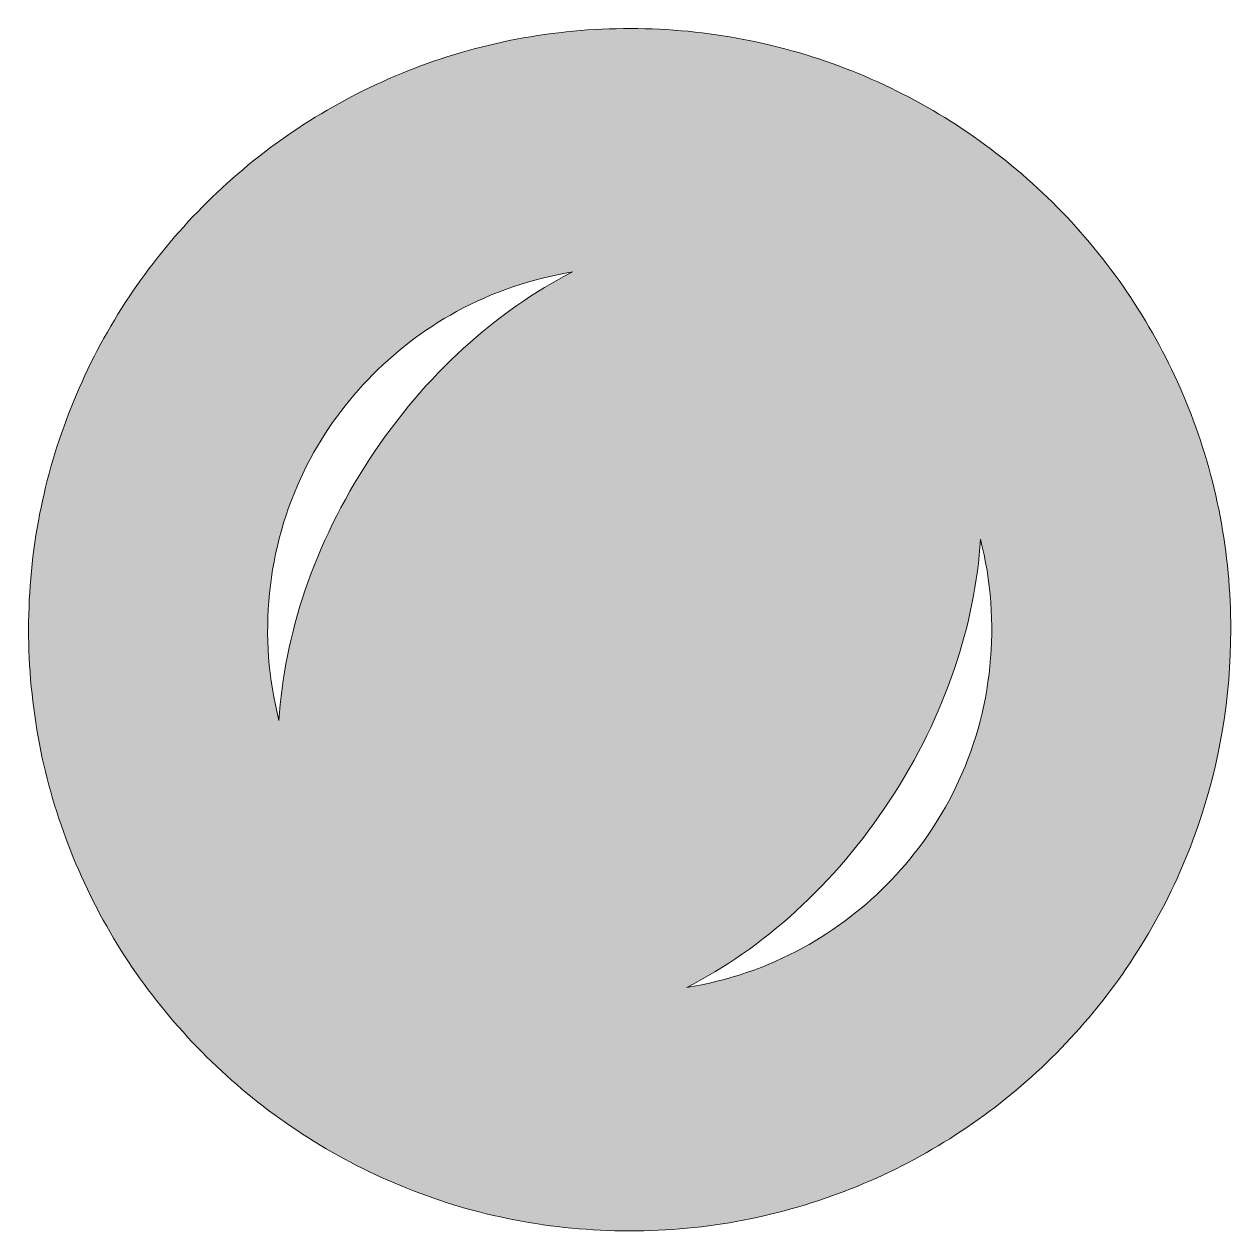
# Model space of a CAD drawing. Header units: inches. Extents: x 0 to 102, y 0 to 102.
import ezdxf

# ---------------------------------------------------------------- set-up
doc = ezdxf.new("R2010")
doc.units = ezdxf.units.IN
doc.header["$MEASUREMENT"] = 0
doc.layers.add('Layer 1', color=7, linetype='Continuous')

msp = doc.modelspace()

# ---------------------------------------------------------------- hatches: boundary and pattern name
at = {"layer": 'Layer 1', "true_color": 0x1b75bb}
h = msp.add_hatch(color=152, dxfattribs=at)
h.dxf.hatch_style = 2
edge = h.paths.add_edge_path()
edge.add_spline(control_points=[(98, 69.62), (95.7, 75.38), (92.34, 80.7), (88.13, 85.26), (83.94, 89.8), (78.92, 93.57), (73.38, 96.32), (67.69, 99.15), (61.47, 100.88), (55.14, 101.42), (48.67, 101.97), (42.11, 101.28), (35.9, 99.38), (29.94, 97.55), (24.34, 94.62), (19.44, 90.77), (14.59, 86.96), (10.44, 82.26), (7.25, 76.97), (4.01, 71.58), (1.78, 65.59), (0.72, 59.38), (-0.37, 52.96), (-0.22, 46.32), (1.16, 39.95), (2.49, 33.83), (4.98, 27.97), (8.44, 22.74), (11.86, 17.6), (16.21, 13.09), (21.22, 9.5), (26.3, 5.85), (32.04, 3.16), (38.09, 1.6), (44.4, -0.02), (51.02, -0.41), (57.47, 0.43), (63.74, 1.26), (69.83, 3.26), (75.36, 6.32), (80.77, 9.31), (85.61, 13.29), (89.6, 18.01), (93.61, 22.75), (96.75, 28.23), (98.79, 34.1), (100.66, 39.46), (101.6, 45.13), (101.6, 50.8), (101.6, 57.23), (100.39, 63.65), (98, 69.62)], knot_values=[0, 0, 0, 0, 1, 1, 1, 2, 2, 2, 3, 3, 3, 4, 4, 4, 5, 5, 5, 6, 6, 6, 7, 7, 7, 8, 8, 8, 9, 9, 9, 10, 10, 10, 11, 11, 11, 12, 12, 12, 13, 13, 13, 14, 14, 14, 15, 15, 15, 16, 16, 16, 17, 17, 17, 17], degree=3, periodic=1)
edge = h.paths.add_edge_path()
edge.add_spline(control_points=[(80.44, 58.46), (82.25, 51.45), (81.49, 43.88), (78.31, 37.38), (75.54, 31.7), (70.99, 26.95), (65.44, 23.92), (62.39, 22.25), (59.06, 21.12), (55.62, 20.57), (62.01, 23.82), (68.1, 29.23), (72.79, 36.39), (77.49, 43.55), (80.02, 51.3), (80.44, 58.46)], knot_values=[0, 0, 0, 0, 1, 1, 1, 2, 2, 2, 3, 3, 3, 4, 4, 4, 5, 5, 5, 5], degree=3, periodic=1)
edge = h.paths.add_edge_path()
edge.add_spline(control_points=[(21.16, 43.14), (19.36, 50.15), (20.11, 57.72), (23.29, 64.23), (26.07, 69.9), (30.61, 74.65), (36.16, 77.68), (39.21, 79.35), (42.54, 80.48), (45.98, 81.03), (39.59, 77.78), (33.5, 72.37), (28.81, 65.21), (24.12, 58.05), (21.59, 50.3), (21.16, 43.14)], knot_values=[0, 0, 0, 0, 1, 1, 1, 2, 2, 2, 3, 3, 3, 4, 4, 4, 5, 5, 5, 5], degree=3, periodic=1)

# ---------------------------------------------------------------- linework, layer by layer
at = {"layer": 'Layer 1', "lineweight": 0}
for points, knots in [([(98, 69.62), (95.7, 75.38), (92.34, 80.7), (88.13, 85.26), (83.94, 89.8), (78.92, 93.57), (73.38, 96.32), (67.69, 99.15), (61.47, 100.88), (55.14, 101.42), (48.67, 101.97), (42.11, 101.28), (35.9, 99.38), (29.94, 97.55), (24.34, 94.62), (19.44, 90.77), (14.59, 86.96), (10.44, 82.26), (7.25, 76.97), (4.01, 71.58), (1.78, 65.59), (0.72, 59.38), (-0.37, 52.96), (-0.22, 46.32), (1.16, 39.95), (2.49, 33.83), (4.98, 27.97), (8.44, 22.74), (11.86, 17.6), (16.21, 13.09), (21.22, 9.5), (26.3, 5.85), (32.04, 3.16), (38.09, 1.6), (44.4, -0.02), (51.02, -0.41), (57.47, 0.43), (63.74, 1.26), (69.83, 3.26), (75.36, 6.32), (80.77, 9.31), (85.61, 13.29), (89.6, 18.01), (93.61, 22.75), (96.75, 28.23), (98.79, 34.1), (100.66, 39.46), (101.6, 45.13), (101.6, 50.8), (101.6, 57.23), (100.39, 63.65), (98, 69.62)], [0, 0, 0, 0, 1, 1, 1, 2, 2, 2, 3, 3, 3, 4, 4, 4, 5, 5, 5, 6, 6, 6, 7, 7, 7, 8, 8, 8, 9, 9, 9, 10, 10, 10, 11, 11, 11, 12, 12, 12, 13, 13, 13, 14, 14, 14, 15, 15, 15, 16, 16, 16, 17, 17, 17, 17]), ([(21.16, 43.14), (19.36, 50.15), (20.11, 57.72), (23.29, 64.23), (26.07, 69.9), (30.61, 74.65), (36.16, 77.68), (39.21, 79.35), (42.54, 80.48), (45.98, 81.03), (39.59, 77.78), (33.5, 72.37), (28.81, 65.21), (24.12, 58.05), (21.59, 50.3), (21.16, 43.14)], [0, 0, 0, 0, 1, 1, 1, 2, 2, 2, 3, 3, 3, 4, 4, 4, 5, 5, 5, 5]), ([(80.44, 58.46), (82.25, 51.45), (81.49, 43.88), (78.31, 37.38), (75.54, 31.7), (70.99, 26.95), (65.44, 23.92), (62.39, 22.25), (59.06, 21.12), (55.62, 20.57), (62.01, 23.82), (68.1, 29.23), (72.79, 36.39), (77.49, 43.55), (80.02, 51.3), (80.44, 58.46)], [0, 0, 0, 0, 1, 1, 1, 2, 2, 2, 3, 3, 3, 4, 4, 4, 5, 5, 5, 5])]:
    msp.add_open_spline(points, degree=3, knots=knots, dxfattribs=at)

doc.saveas('drawing.dxf')
